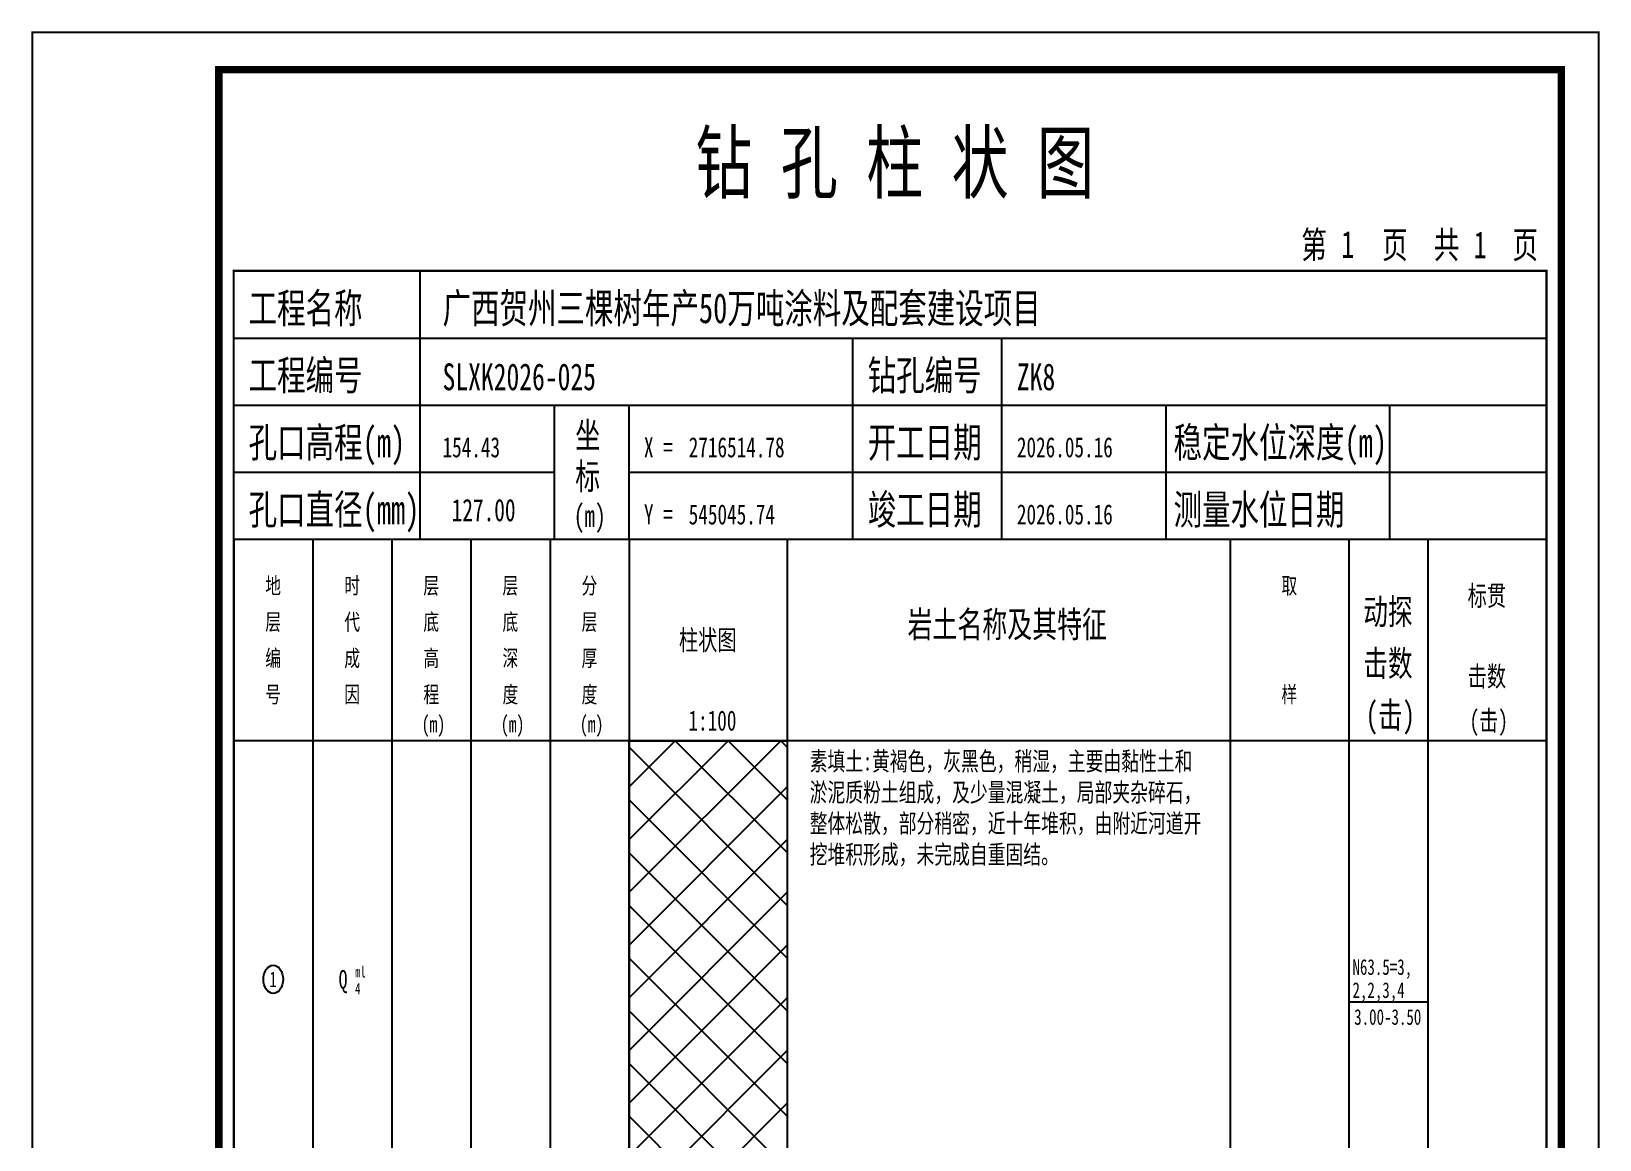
# Model space of a CAD drawing. Extents: x -27 to 2779, y -202 to 95.
# Drawn here: x 1624.9 to 1835.1, y -53.5 to 95.1 of the extents above; entities that cross this region are included whole.
import ezdxf
from ezdxf.enums import TextEntityAlignment as Align

# ---------------------------------------------------------------- set-up
doc = ezdxf.new("R2010")
doc.units = 0
doc.header["$MEASUREMENT"] = 0
doc.layers.add('ZZT_TC', color=7, linetype='Continuous')
doc.styles.add('BODYCONTENT', font='simfang.ttf', dxfattribs={"width": 0.7, "height": 2.5})
doc.styles.add('BODYTITLE', font='simfang.ttf', dxfattribs={"width": 0.7, "height": 3.5})
doc.styles.add('LZ_FONT', font='simfang.ttf', dxfattribs={"width": 0.7, "height": 8})
doc.styles.add('LZ_PMT_BZ', font='simfang.ttf', dxfattribs={"width": 0.7, "height": 3})

# ---------------------------------------------------------------- blocks, each defined once
blk = doc.blocks.new('block8', base_point=(27, 229))
for p, q in [((52, 229), (52, 265)), ((27, 256), (203, 256)), ((110, 229), (110, 256)), ((130, 229), (130, 256)), ((27, 247), (203, 247)), ((70, 229), (70, 247)), ((80, 229), (80, 247)), ((152, 229), (152, 247)), ((182, 229), (182, 247)), ((27, 238), (70, 238)), ((80, 238), (203, 238))]:
    blk.add_line(p, q)
for points, const_width in [([(0, 0), (210, 0), (210, 297), (0, 297)], 0.25), ([(25, 5), (205, 5), (205, 292), (25, 292)], 1), ([(27, 265), (203, 265), (203, 17), (27, 17)], 0.3)]:
    blk.add_lwpolyline(points, close=True, dxfattribs=dict(const_width=const_width))
at = {"const_width": 0.3}
blk.add_lwpolyline([(27, 229), (203, 229)], dxfattribs=at)
at = {"width": 0.7}
for s, height, style, p in [('钻 孔 柱 状 图', 8, 'LZ_FONT', (88.9, 275.54)), ('第', 3.6, 'LZ_FONT', (170.12, 266.7)), (' 1', 3.6, 'LZ_FONT', (173.78, 266.75)), ('页', 3.6, 'LZ_FONT', (180.96, 266.7)), ('共', 3.6, 'LZ_FONT', (187.88, 266.7)), (' 1', 3.6, 'LZ_FONT', (191.54, 266.7)), ('页', 3.6, 'LZ_FONT', (198.44, 266.7)), ('工程名称', 4, 'LZ_FONT', (29, 258)), ('广西贺州三棵树年产50万吨涂料及配套建设项目', 4, 'LZ_FONT', (55, 258)), ('工程编号', 4, 'LZ_FONT', (29, 249)), ('SLXK2026-025', 3.6, 'LZ_FONT', (55, 249)), ('钻孔编号', 4, 'LZ_FONT', (112, 249)), ('ZK8', 3.6, 'LZ_FONT', (132, 249)), ('孔口高程(m)', 4, 'LZ_FONT', (29, 240)), ('坐', 3.5, 'LZ_FONT', (72.79, 241.24)), ('开工日期', 4, 'LZ_FONT', (112, 240)), ('稳定水位深度(m)', 4, 'LZ_FONT', (153, 240)), ('154.43', 2.7, 'LZ_FONT', (55, 240)), ('X =', 2.7, 'LZ_FONT', (82, 240)), ('2716514.78', 2.7, 'LZ_FONT', (88, 240)), ('2026.05.16', 2.7, 'LZ_FONT', (132, 240)), ('标', 3.5, 'LZ_FONT', (72.79, 235.7)), ('孔口直径(mm)', 4, 'LZ_FONT', (29, 231)), ('竣工日期', 4, 'LZ_FONT', (112, 231)), ('测量水位日期', 4, 'LZ_FONT', (153, 231)), ('127.00', 3, 'LZ_PMT_BZ', (56.22, 231.43)), ('(m) ', 3, 'LZ_FONT', (72.59, 230.65)), ('Y =', 2.7, 'LZ_FONT', (82, 231)), ('545045.74', 2.7, 'LZ_FONT', (88, 231)), ('2026.05.16', 2.7, 'LZ_FONT', (132, 231))]:
    blk.add_text(s, height=height, dxfattribs=dict(at, style=style)).set_placement(p)

msp = doc.modelspace()

# ---------------------------------------------------------------- hatches: boundary and pattern name
at = {"layer": 'ZZT_TC'}
h = msp.add_hatch(dxfattribs=at)
h.set_pattern_fill('GKSTT', color=256, style=0)
h.set_pattern_definition([(45, (0, 0), (-3.535534, 3.535534), []), (135, (0, 0), (-3.535534, -3.535534), [])])
h.paths.add_polyline_path([(1705.01, 0), (1726.22, 0), (1726.22, -64), (1705.01, -64)], flags=0)

# ---------------------------------------------------------------- linework, layer by layer
for p, q in [((1652, 27), (1652, -185)), ((1662.6, 27), (1662.6, -185)), ((1673.2, 27), (1673.2, -185)), ((1683.81, 27), (1683.81, -185)), ((1694.41, 27), (1694.41, -185)), ((1705.01, 27), (1705.01, -185)), ((1726.22, 27), (1726.22, -185)), ((1785.59, 27), (1785.59, -185)), ((1801.49, 27), (1801.49, -185)), ((1812.1, 27), (1812.1, -185)), ((1828, 27), (1828, -185)), ((1801.49, -35), (1812.1, -35))]:
    msp.add_line(p, q, dxfattribs=at)
at = {"layer": 'ZZT_TC', "color": 7, "const_width": 0.3, "flags": 128}
msp.add_lwpolyline([(1652, 27), (1828, 27), (1828, -185), (1652, -185)], close=True, dxfattribs=at)
at = {"layer": 'ZZT_TC', "color": 7, "const_width": 0.3}
msp.add_lwpolyline([(1652, 0), (1828, 0)], dxfattribs=at)
at = {"layer": 'ZZT_TC'}
msp.add_lwpolyline([(1705.01, 0), (1726.22, 0), (1726.22, -64), (1705.01, -64)], close=True, dxfattribs=at)
at = {"layer": 'ZZT_TC', "color": 7}
msp.add_ellipse((1657.3, -32), major_axis=(0, 1.89), ratio=0.7, dxfattribs=at)

# ---------------------------------------------------------------- block references
at = {"layer": 'ZZT_TC'}
msp.add_blockref('block8', (1652, 27), dxfattribs=at)

# ---------------------------------------------------------------- texts
at = {"layer": 'ZZT_TC', "color": 7, "style": 'BODYTITLE', "width": 0.7}
for s, height, p in [('地', 2.21, (1656.23, 19.03)), ('时', 2.21, (1666.83, 19.03)), ('层', 2.21, (1677.43, 19.03)), ('层', 2.21, (1688.04, 19.03)), ('分', 2.21, (1698.64, 19.03)), ('取', 2.21, (1792.47, 19.03)), ('标贯', 2.7, (1817.43, 17.28)), ('动探', 3.462, (1803.44, 14.54)), ('层', 2.21, (1656.23, 14.16)), ('代', 2.21, (1666.83, 14.16)), ('底', 2.21, (1677.43, 14.16)), ('底', 2.21, (1688.04, 14.16)), ('层', 2.21, (1698.64, 14.16)), ('岩土名称及其特征', 3.5, (1742.34, 12.8)), ('柱状图', 2.7, (1711.69, 11.34)), ('击数', 3.462, (1803.44, 7.62)), ('编', 2.21, (1656.23, 9.3)), ('成', 2.21, (1666.83, 9.3)), ('高', 2.21, (1677.43, 9.3)), ('深', 2.21, (1688.04, 9.3)), ('厚', 2.21, (1698.64, 9.3)), ('击数', 2.7, (1817.43, 6.48)), ('号', 2.21, (1656.23, 4.43)), ('因', 2.21, (1666.83, 4.43)), ('程', 2.21, (1677.43, 4.43)), ('度', 2.21, (1688.04, 4.43)), ('度', 2.21, (1698.64, 4.43)), ('样', 2.21, (1792.47, 4.43)), ('(击)', 3.462, (1803.76, 0.69)), ('(击)', 2.7, (1817.68, 0.54)), ('(m)', 2.213, (1677.2, 0.44)), ('(m)', 2.213, (1687.81, 0.44)), ('(m)', 2.213, (1698.41, 0.44)), ('1:100', 2.7, (1712.97, 0.54))]:
    msp.add_text(s, height=height, dxfattribs=at).set_placement(p, align=Align.BOTTOM_LEFT)
at = {"layer": 'ZZT_TC', "color": 7, "style": 'BODYCONTENT', "width": 0.7}
for s, height, p in [('N63.5=3,', 2.1, (1801.99, -31.4)), ('1', 2.1, (1656.79, -33.05)), ('Q', 2.5, (1666.07, -33.25)), ('ml', 1.5, (1668.28, -31.75)), ('4', 1.5, (1668.28, -34)), ('2,2,3,4', 2.1, (1801.99, -34.5)), ('3.00-3.50', 2.1, (1802.22, -38.1))]:
    msp.add_text(s, height=height, dxfattribs=at).set_placement(p)
at = {"layer": 'ZZT_TC', "color": 7, "insert": (1729.22, -1.5), "char_height": 2.5, "width": 53.3735, "attachment_point": 1, "style": 'BODYCONTENT'}
msp.add_mtext('素填土:黄褐色，灰黑色，稍湿，主要由黏性土和淤泥质粉土组成，及少量混凝土，局部夹杂碎石，整体松散，部分稍密，近十年堆积，由附近河道开挖堆积形成，未完成自重固结。', dxfattribs=at)

doc.saveas('drawing.dxf')
